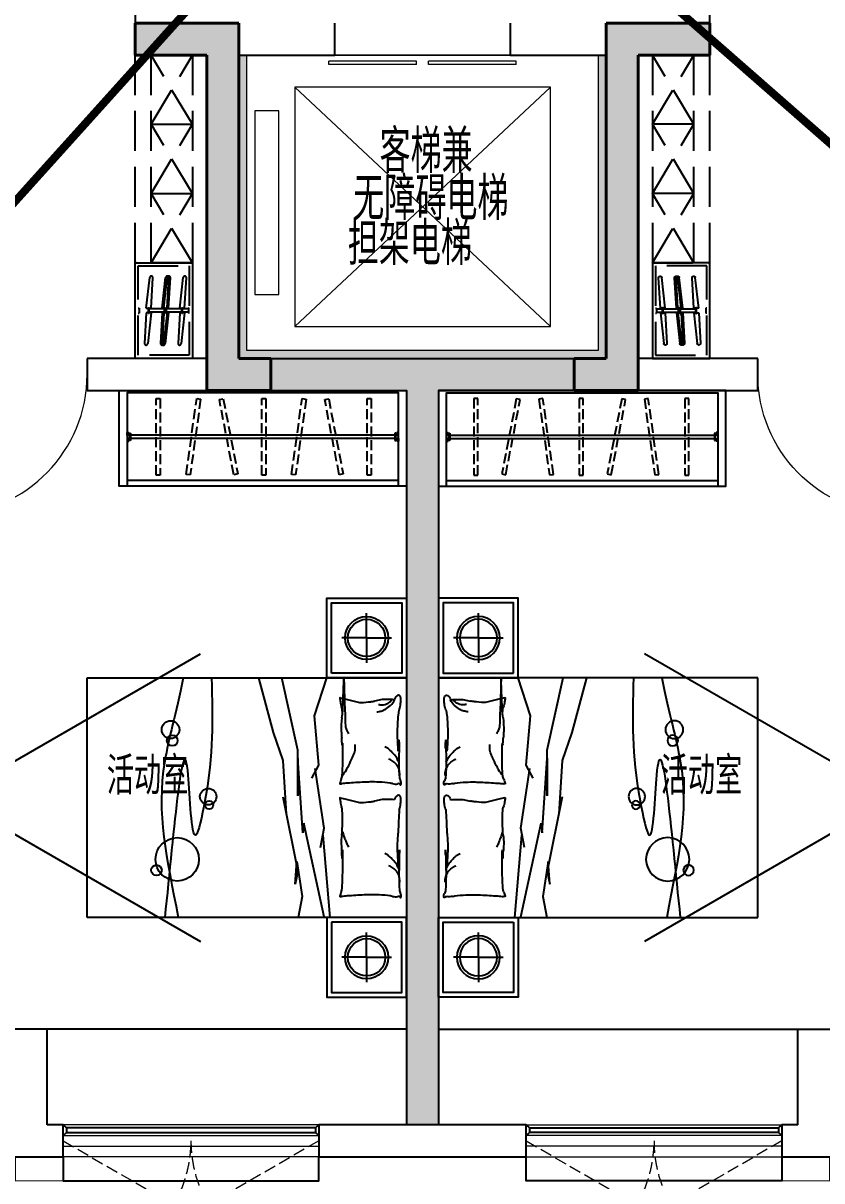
# Model space of a CAD drawing. Extents: x 3753737 to 4713801, y -857380 to 24339.
# Drawn here: x 4504248 to 4509250, y -768696 to -761446 of the extents above; entities that cross this region are included whole.
import ezdxf

# ---------------------------------------------------------------- set-up
doc = ezdxf.new("R2010")
doc.units = 0
doc.header["$LTSCALE"] = 1000
doc.header["$MEASUREMENT"] = 0
for name, pattern in [('3.5方案汇报，与郭总、侯月琴确定户型_t8$0$高层_t8$0$DASH', [0.35, 0.25, -0.1]), ('A户型$0$DASH', [0.35, 0.25, -0.1]), ('DASH', [0.35, 0.25, -0.1])]:
    doc.linetypes.add(name, pattern=pattern)
doc.layers.get('0').update_dxf_attribs({"linetype": 'CONTINUOUS'})
for name, color, linetype in [('!!电气', 1, 'CONTINUOUS'), ('3-栏杆1', 252, 'CONTINUOUS'), ('3.5方案汇报，与郭总、侯月琴确定户型_t8$0$2020.03.04 -1安徽标准化洋房户型(UA）_t8_t8$0$A-家具-FURN', 251, 'CONTINUOUS'), ('3.5方案汇报，与郭总、侯月琴确定户型_t8$0$2020.03.04 -1安徽标准化洋房户型(UA）_t8_t8$0$fur', 252, 'CONTINUOUS'), ('3.5方案汇报，与郭总、侯月琴确定户型_t8$0$2020.03.04 -1安徽标准化洋房户型(UA）_t8_t8$0$FURN', 252, 'CONTINUOUS'), ('3.5方案汇报，与郭总、侯月琴确定户型_t8$0$2020.03.04 -1安徽标准化洋房户型(UA）_t8_t8$0$看线', 154, 'CONTINUOUS'), ('3.5方案汇报，与郭总、侯月琴确定户型_t8$0$高层_t8$0$LS-家具-LB', 8, 'CONTINUOUS'), ('5fur', 175, 'CONTINUOUS'), ('LS-家具-LB', 8, 'CONTINUOUS'), ('WALL', 252, 'CONTINUOUS'), ('WIRE-综合布线', 5, 'DASH'), ('保温', 6, 'CONTINUOUS'), ('看线', 185, 'CONTINUOUS')]:
    doc.layers.add(name, color=color, linetype=linetype)
for name, color, linetype, lineweight in [('3.5方案汇报，与郭总、侯月琴确定户型_t8$0$STAIR', 2, 'CONTINUOUS', 18), ('COLUMN', 252, 'CONTINUOUS', 40), ('PUB_HATCH', 8, 'CONTINUOUS', 9), ('PUB_TEXT', 7, 'CONTINUOUS', 20), ('WINDOW', 146, 'CONTINUOUS', 20), ('填充', 251, 'CONTINUOUS', 5)]:
    doc.layers.add(name, color=color, linetype=linetype, lineweight=lineweight)
doc.styles.get("Standard").update_dxf_attribs({"font": 'gbenor.shx', "bigfont": 'gbcbig.shx'})

# ---------------------------------------------------------------- blocks, each defined once
blk = doc.blocks.new('GFDGFSDFGD')
at = {"layer": 'PUB_HATCH'}
for points in [[(456966.6, 370823.7), (456316.6, 370823.7), (456316.6, 370623.7), (456766.6, 370623.7), (456766.6, 368523.7), (457166.6, 368523.7), (457166.6, 368723.7), (456966.6, 368723.7)], [(459266.6, 370823.7), (459266.6, 368723.7), (459066.6, 368723.7), (459066.6, 368523.7), (459466.6, 368523.7), (459466.6, 370623.7), (459916.6, 370623.7), (459916.6, 370823.7)]]:
    blk.add_hatch(color=256, dxfattribs=at).paths.add_polyline_path(points)
at = {"layer": 'COLUMN', "color": 252}
for p, q in [((456966.6, 370823.7), (456316.6, 370823.7)), ((456316.6, 370823.7), (456316.6, 370623.7)), ((456966.6, 368723.7), (456966.6, 370823.7)), ((459266.6, 370823.7), (459266.6, 368723.7)), ((459916.6, 370823.7), (459266.6, 370823.7)), ((459916.6, 370623.7), (459916.6, 370823.7)), ((456316.6, 370623.7), (456766.6, 370623.7)), ((456766.6, 370623.7), (456766.6, 368523.7)), ((459466.6, 368523.7), (459466.6, 370623.7)), ((459466.6, 370623.7), (459916.6, 370623.7)), ((457166.6, 368723.7), (456966.6, 368723.7)), ((457166.6, 368523.7), (457166.6, 368723.7)), ((459266.6, 368723.7), (459066.6, 368723.7)), ((459066.6, 368723.7), (459066.6, 368523.7)), ((456766.6, 368523.7), (457166.6, 368523.7)), ((459066.6, 368523.7), (459466.6, 368523.7))]:
    blk.add_line(p, q, dxfattribs=at)
blk = doc.blocks.new('GDFGDGRD')
at = {"layer": '保温', "linetype": 'Continuous', "ltscale": 10}
h = blk.add_hatch(dxfattribs=at)
h.set_pattern_fill('HEX', color=251, scale=10, angle=90, style=0)
h.set_pattern_definition([(90, (-70765.891, -151624.736), (-16.49778, 1e-15), [9.525, -19.05]), (210, (-70765.891, -151624.736), (8.24889, -14.2874966), [9.525, -19.05]), (150, (-70765.891, -151615.211), (-8.24889, -14.2874966), [9.525, -19.05])])
h.paths.add_polyline_path([(434066.6, 368523.7), (434066.6, 368723.7), (432166.6, 368723.7), (432166.6, 368523.7)])
h = blk.add_hatch(dxfattribs=at)
h.set_pattern_fill('HEX', color=251, scale=10, angle=90, style=0)
h.set_pattern_definition([(90, (-70765.891, -152124.736), (-16.49778, 1e-15), [9.525, -19.05]), (210, (-70765.891, -152124.736), (8.24889, -14.2874966), [9.525, -19.05]), (150, (-70765.891, -152115.211), (-8.24889, -14.2874966), [9.525, -19.05])])
h.paths.add_polyline_path([(433016.7, 363923.7), (433216.7, 363923.7), (433216.7, 368523.7), (433016.7, 368523.7)])
at = {"layer": '保温', "color": 251, "linetype": 'ByBlock', "ltscale": 10}
blk.add_line((433016.6, 363923.7), (433216.6, 363923.7), dxfattribs=at)
blk = doc.blocks.new('ASDFSD')
at = {"layer": '3-栏杆1', "color": 5}
for p, q in [((681762.6, 334937.5), (681742.3, 334955.3)), ((681742.3, 334955.3), (681762.6, 334937.5)), ((683322.1, 334937.5), (683342.3, 334955.3)), ((683342.3, 334955.3), (683322.1, 334937.5)), ((681742.3, 334888.4), (681762.6, 334908.3)), ((683322.1, 334937.5), (681762.6, 334937.5)), ((681762.6, 334937.5), (681762.6, 334908.3)), ((681762.6, 334908.2), (683322.1, 334908.2)), ((683322.1, 334937.5), (683322.1, 334908.3)), ((683322.1, 334908.3), (683342.3, 334888.4)), ((683342.3, 334888.4), (683322.1, 334908.3))]:
    blk.add_line(p, q, dxfattribs=at)
blk = doc.blocks.new('FGDGDGRDGRRD')
at = {"color": 252}
for p, q in [((430034.8, 366458.3), (430034.8, 367058.3)), ((430034.8, 367058.3), (430394.6, 367058.3)), ((430034.8, 366458.3), (430034.8, 367058.3)), ((430034.8, 367058.3), (430394.6, 367058.3)), ((430394.6, 367058.3), (430394.6, 366458.3)), ((430394.6, 367058.3), (430394.6, 367058.3)), ((430394.6, 367058.3), (430394.6, 366458.3)), ((430394.6, 367058.3), (430394.6, 367058.3)), ((430394.6, 366458.3), (430034.8, 366458.3)), ((430394.6, 366458.3), (430034.8, 366458.3))]:
    blk.add_line(p, q, dxfattribs=at)
at = {"layer": '5fur', "color": 252, "linetype": 'A户型$0$DASH'}
for p, q in [((430034.8, 368358.3), (430394.6, 368358.3)), ((430034.8, 367058.3), (430034.8, 368358.3)), ((430034.8, 368358.3), (430394.6, 368358.3)), ((430034.8, 367058.3), (430034.8, 368358.3)), ((430134.8, 368358.3), (430394.6, 368358.3)), ((430134.8, 367058.3), (430134.8, 368358.3)), ((430134.8, 367925), (430394.6, 368358.3)), ((430394.6, 367925), (430134.8, 368358.3)), ((430134.8, 368358.3), (430394.6, 368358.3)), ((430134.8, 367058.3), (430134.8, 368358.3)), ((430134.8, 367925), (430394.6, 368358.3)), ((430394.6, 367925), (430134.8, 368358.3)), ((430394.6, 368358.3), (430394.6, 367058.3)), ((430394.6, 368358.3), (430394.6, 367058.3)), ((430394.6, 368358.3), (430394.6, 367058.3)), ((430394.6, 368358.3), (430394.6, 367058.3)), ((430134.8, 367925), (430394.6, 367925)), ((430394.6, 367491.7), (430134.8, 367925)), ((430134.8, 367491.7), (430394.6, 367925)), ((430134.8, 367925), (430394.6, 367925)), ((430394.6, 367491.7), (430134.8, 367925)), ((430134.8, 367491.7), (430394.6, 367925)), ((430134.8, 367491.7), (430394.6, 367491.7)), ((430134.8, 367058.3), (430394.6, 367491.7)), ((430394.6, 367058.3), (430134.8, 367491.7)), ((430134.8, 367491.7), (430394.6, 367491.7)), ((430134.8, 367058.3), (430394.6, 367491.7)), ((430394.6, 367058.3), (430134.8, 367491.7)), ((430394.6, 367058.3), (430034.8, 367058.3)), ((430394.6, 367058.3), (430034.8, 367058.3)), ((430034.8, 366458.3), (430034.8, 367058.3)), ((430034.8, 367058.3), (430394.6, 367058.3)), ((430034.8, 366458.3), (430034.8, 367058.3)), ((430034.8, 367058.3), (430394.6, 367058.3)), ((430054.8, 366478.3), (430054.8, 367038.3)), ((430054.8, 367038.3), (430374.6, 367038.3)), ((430054.8, 366478.3), (430054.8, 367038.3)), ((430054.8, 367038.3), (430374.6, 367038.3)), ((430394.6, 367058.3), (430134.8, 367058.3)), ((430394.6, 367058.3), (430134.8, 367058.3)), ((430374.6, 367038.3), (430374.6, 366478.3)), ((430374.6, 367038.3), (430374.6, 366478.3)), ((430394.6, 367058.3), (430394.6, 366458.3)), ((430394.6, 367058.3), (430394.6, 366458.3)), ((430105.1, 366772.6), (430126.4, 366965.3)), ((430105.1, 366772.6), (430126.4, 366965.3)), ((430135.1, 366772.6), (430146.4, 366963.8)), ((430135.1, 366772.6), (430146.4, 366963.8)), ((430205.1, 366772.6), (430226.4, 366965.3)), ((430205.1, 366772.6), (430226.4, 366965.3)), ((430214.9, 366772.6), (430236.2, 366965.3)), ((430214.9, 366772.6), (430236.2, 366965.3)), ((430235.1, 366772.6), (430246.4, 366963.8)), ((430235.1, 366772.6), (430246.4, 366963.8)), ((430244.9, 366772.6), (430256.2, 366963.8)), ((430244.9, 366772.6), (430256.2, 366963.8)), ((430314.9, 366772.6), (430336.2, 366965.3)), ((430314.9, 366772.6), (430336.2, 366965.3)), ((430344.9, 366772.6), (430356.2, 366963.8)), ((430344.9, 366772.6), (430356.2, 366963.8)), ((430054.8, 366773.6), (430059.8, 366773.6)), ((430054.8, 366773.6), (430059.8, 366773.6)), ((430054.8, 366743.1), (430059.8, 366743.1)), ((430054.8, 366743.1), (430059.8, 366743.1)), ((430059.8, 366773.6), (430059.8, 366743.1)), ((430059.8, 366773.6), (430059.8, 366743.1)), ((430369.6, 366768.6), (430059.8, 366768.6)), ((430369.6, 366768.6), (430059.8, 366768.6)), ((430369.6, 366748.1), (430059.8, 366748.1)), ((430369.6, 366748.1), (430059.8, 366748.1)), ((430105.1, 366744), (430093.9, 366552.9)), ((430105.1, 366744), (430093.9, 366552.9)), ((430105.1, 366772.6), (430118.1, 366772.6)), ((430105.1, 366772.6), (430118.1, 366772.6)), ((430118.1, 366744), (430105.1, 366744)), ((430118.1, 366744), (430105.1, 366744)), ((430135.1, 366744), (430113.8, 366551.4)), ((430135.1, 366744), (430113.9, 366551.4)), ((430118.1, 366775.6), (430122.1, 366775.6)), ((430118.1, 366741), (430118.1, 366775.6)), ((430118.1, 366775.6), (430122.1, 366775.6)), ((430118.1, 366741), (430118.1, 366775.6)), ((430122.1, 366741), (430118.1, 366741)), ((430122.1, 366741), (430118.1, 366741)), ((430122.1, 366741), (430122.1, 366775.6)), ((430122.1, 366741), (430122.1, 366775.6)), ((430122.1, 366772.6), (430135.1, 366772.6)), ((430122.1, 366772.6), (430135.1, 366772.6)), ((430135.1, 366744), (430122.1, 366744)), ((430135.1, 366744), (430122.1, 366744)), ((430205.1, 366744), (430193.9, 366552.9)), ((430205.1, 366744), (430193.9, 366552.9)), ((430214.9, 366744), (430203.7, 366552.9)), ((430214.9, 366744), (430203.7, 366552.9)), ((430205.1, 366772.6), (430218.1, 366772.6)), ((430205.1, 366772.6), (430218.1, 366772.6)), ((430218.1, 366744), (430205.1, 366744)), ((430218.1, 366744), (430205.1, 366744)), ((430235.1, 366744), (430213.8, 366551.4)), ((430235.1, 366744), (430213.9, 366551.4)), ((430214.9, 366772.6), (430227.9, 366772.6)), ((430214.9, 366772.6), (430227.9, 366772.6)), ((430227.9, 366744), (430214.9, 366744)), ((430227.9, 366744), (430214.9, 366744)), ((430218.1, 366775.6), (430222.1, 366775.6)), ((430218.1, 366741), (430218.1, 366775.6)), ((430218.1, 366775.6), (430222.1, 366775.6)), ((430218.1, 366741), (430218.1, 366775.6)), ((430222.1, 366741), (430218.1, 366741)), ((430222.1, 366741), (430218.1, 366741)), ((430222.1, 366741), (430222.1, 366775.6)), ((430222.1, 366741), (430222.1, 366775.6)), ((430222.1, 366772.6), (430235.1, 366772.6)), ((430222.1, 366772.6), (430235.1, 366772.6)), ((430235.1, 366744), (430222.1, 366744)), ((430235.1, 366744), (430222.1, 366744)), ((430244.9, 366744), (430223.6, 366551.4)), ((430244.9, 366744), (430223.7, 366551.4)), ((430227.9, 366775.6), (430231.9, 366775.6)), ((430227.9, 366741), (430227.9, 366775.6)), ((430227.9, 366775.6), (430231.9, 366775.6)), ((430227.9, 366741), (430227.9, 366775.6)), ((430231.9, 366741), (430227.9, 366741)), ((430231.9, 366741), (430227.9, 366741)), ((430231.9, 366741), (430231.9, 366775.6)), ((430231.9, 366741), (430231.9, 366775.6)), ((430231.9, 366772.6), (430244.9, 366772.6)), ((430231.9, 366772.6), (430244.9, 366772.6)), ((430244.9, 366744), (430231.9, 366744)), ((430244.9, 366744), (430231.9, 366744)), ((430314.9, 366744), (430303.7, 366552.9)), ((430314.9, 366744), (430303.7, 366552.9)), ((430314.9, 366772.6), (430327.9, 366772.6)), ((430314.9, 366772.6), (430327.9, 366772.6)), ((430327.9, 366744), (430314.9, 366744)), ((430327.9, 366744), (430314.9, 366744)), ((430344.9, 366744), (430323.6, 366551.4)), ((430344.9, 366744), (430323.7, 366551.4)), ((430327.9, 366775.6), (430331.9, 366775.6)), ((430327.9, 366741), (430327.9, 366775.6)), ((430327.9, 366775.6), (430331.9, 366775.6)), ((430327.9, 366741), (430327.9, 366775.6)), ((430331.9, 366741), (430327.9, 366741)), ((430331.9, 366741), (430327.9, 366741)), ((430331.9, 366741), (430331.9, 366775.6)), ((430331.9, 366741), (430331.9, 366775.6)), ((430331.9, 366772.6), (430344.9, 366772.6)), ((430331.9, 366772.6), (430344.9, 366772.6)), ((430344.9, 366744), (430331.9, 366744)), ((430344.9, 366744), (430331.9, 366744)), ((430374.6, 366773.6), (430369.6, 366773.6)), ((430374.6, 366773.6), (430369.6, 366773.6)), ((430369.6, 366773.6), (430369.6, 366743.1)), ((430369.6, 366773.6), (430369.6, 366743.1)), ((430374.6, 366743.1), (430369.6, 366743.1)), ((430374.6, 366743.1), (430369.6, 366743.1)), ((430394.6, 366458.3), (430034.8, 366458.3)), ((430394.6, 366458.3), (430034.8, 366458.3)), ((430374.6, 366478.3), (430054.8, 366478.3)), ((430374.6, 366478.3), (430054.8, 366478.3))]:
    blk.add_line(p, q, dxfattribs=at)
for centre, start, end in [((430136.4, 366964.3), 356.96059, 174.28941), ((430136.4, 366964.3), 356.96059, 174.28941), ((430236.4, 366964.3), 356.96059, 174.28941), ((430236.4, 366964.3), 356.96059, 174.28941), ((430246.2, 366964.3), 356.96059, 174.28941), ((430246.2, 366964.3), 356.96059, 174.28941), ((430346.2, 366964.3), 356.96059, 174.28941), ((430346.2, 366964.3), 356.96059, 174.28941), ((430103.9, 366552.3), 176.96059, 354.28941), ((430103.9, 366552.3), 176.96059, 354.28941), ((430203.9, 366552.3), 176.96059, 354.28941), ((430203.9, 366552.3), 176.96059, 354.28941), ((430213.7, 366552.3), 176.96059, 354.28941), ((430213.7, 366552.3), 176.96059, 354.28941), ((430313.7, 366552.3), 176.96059, 354.28941), ((430313.7, 366552.3), 176.96059, 354.28941)]:
    blk.add_arc(centre, 10, start, end, dxfattribs=at)
blk = doc.blocks.new('3.5方案汇报，与郭总、侯月琴确定户型_t8$0$2020.03.04 -1安徽标准化洋房户型(UA）_t8_t8$0$A-F-Bed1500-4')
at = {"color": 252}
for p, q in [((-750, 0), (750, 0)), ((-750, -2000), (-750, 0)), ((750, 0), (750, -2000)), ((-617.8, -386.2), (-597.1, -303.6)), ((8.5, -386.2), (29.2, -303.6)), ((-625.3, -416.2), (-617.8, -386.2)), ((1, -416.2), (8.5, -386.2)), ((-511.9, -577.2), (-750, -498.5)), ((750, -478.8), (236.2, -522.2)), ((-203.9, -549.7), (-511.9, -577.2)), ((-121.4, -593.7), (-203.9, -549.7)), ((192.2, -516.7), (-181.9, -571.7)), ((746.3, -516.7), (159.2, -643.1)), ((313.2, -538.7), (192.2, -516.7)), ((219.7, -648.6), (-247.9, -681.6)), ((159.2, -643.1), (219.7, -648.6)), ((-297.4, -681.6), (-750, -781.9)), ((-11.3, -681.6), (-297.4, -681.6)), ((-247.9, -681.6), (-11.3, -681.6)), ((-5.8, -775.1), (461.8, -681.6)), ((399.8, -687.1), (619.8, -654.1)), ((542.8, -698.1), (399.8, -687.1)), ((461.8, -681.6), (542.8, -698.1)), ((619.8, -654.1), (750, -678.8)), ((-407.4, -835.5), (-231.4, -775.1)), ((-231.4, -775.1), (103.3, -753.3)), ((-750, -926.6), (-407.4, -835.5)), ((750, -2000), (-750, -2000))]:
    blk.add_line(p, q, dxfattribs=at)
for points in [[(-221.2, -48.4, 0.027842), (-245, -59.1, 0.048685), (-257.6, -67.1, 0.023666), (-285.5, -91.5, 0.031223), (-304.5, -112.2, 0.046801), (-309.6, -119.9, 0.023191), (-317.6, -136.6)], [(-139.2, -42.8, 0.088153), (-173.8, -46.3, 0.088153), (-205, -61.5, 0.077547), (-226.6, -83.1, 0.077547), (-240.7, -110.3)], [(-135.5, -403.1, 0.016108), (-174.4, -376.8, 0.024599), (-201.2, -361.8, 0.009477), (-250.3, -338.5, 0.015937), (-280.1, -326.1, 0.072521), (-296.4, -322.5, 0.033339), (-332.7, -322.4)], [(-521.7, -401.5, 0.009729), (-744.4, -392.5, 0.002723), (-441.6, -382.4, 0.007971), (-419.8, -373.4, 0.007971), (-398.4, -363.6)], [(213.5, -401.5, 0.009729), (240.8, -392.5, 0.009729), (267.7, -382.4, 0.007971), (289.4, -373.4, 0.007971), (310.9, -363.6)]]:
    blk.add_lwpolyline(points, format="xyb", dxfattribs=at)
for centre, radius in [((-6.3, -1241.9), 51.6), ((46.1, -1236.6), 26.2), ((386.6, -1435.5), 135.8), ((-425.4, -1477.4), 55.7), ((-357.3, -1467), 33.5), ((454.7, -1566.4), 33.1)]:
    blk.add_circle(centre, radius, dxfattribs=at)
for centre, radius, start, end in [((-628.3, -50), 13.1, 101.27238, 206.58052), ((-609.5, -40.6), 34.2, 206.58052, 265.59979), ((-613.2, -125.8), 90.4, 90, 101.27238), ((-613.2, -196.5), 161.1, 81.56281, 90), ((-634.3, -338.6), 304.8, 74.25602, 81.56281), ((-485.9, 187.9), 242.2, 254.25602, 262.45315), ((-402.1, 1074.8), 1132.9, 264.1433, 270.00126), ((-402.1, 990.8), 1049, 270, 276.0867), ((-335.3, -196.9), 152.4, 92.53859, 100.18988), ((-468.1, -1934), 1890.1, 84.61873, 86.78996), ((-329.2, -334), 289.7, 85.19815, 92.53859), ((-231.9, 824.8), 873.2, 265.19815, 269.42426), ((-225.6, 1445.8), 1494.3, 269.42426, 271.90789), ((-203.2, 772.7), 820.8, 271.90789, 275.25919), ((-132.9, 9.1), 53.9, 275.25919, 300.65125), ((-90.7, -62.2), 28.9, 85.69746, 120.65125), ((-90.4, -58.4), 25.1, 68.2117, 85.69746), ((-72.2, -48.6), 15.6, 158.0096, 201.42098), ((-328.3, -36.1), 246, 347.89054, 351.86652), ((-82.7, -44.4), 4.28, 78.10694, 158.0096), ((-117.3, -66.3), 32.8, 351.86652, 21.42098), ((-81.3, -37.9), 2.32, 258.10694, 19.56397), ((-82.4, -38.3), 3.42, 19.56397, 68.2117), ((-2.1, -50), 13.1, 101.27238, 206.58052), ((16.8, -40.6), 34.2, 206.58052, 265.59979), ((13, -125.8), 90.4, 90, 101.27238), ((13, -196.5), 161.1, 81.56281, 90), ((-8, -338.6), 304.8, 74.25602, 81.56281), ((347.8, 4073.2), 4127.5, 266.20601, 268.19145), ((307.2, 624.5), 682.7, 262.45315, 270), ((307.2, 990.8), 1049, 270, 276.0867), ((338.9, -334), 289.7, 85.19815, 92.53859), ((498.7, 6156.8), 6203.8, 268.40567, 269.60458), ((436.3, 824.8), 873.2, 265.19815, 269.42426), ((653.8, -374.1), 391.6, 128.38857, 133.81151), ((458.3, -127.3), 76.8, 117.23959, 128.38857), ((362.3, 474.1), 529.3, 276.0867, 280.18988), ((530.3, -267.1), 234, 110.86028, 117.23959), ((442.5, 1445.8), 1494.3, 269.42426, 271.90789), ((521.6, -141.7), 99.2, 126.08636, 143.82335), ((521.6, -141.7), 99.2, 105.93524, 126.08636), ((443.4, 2582.7), 2630.7, 271.06466, 272.93655), ((521.6, -141.7), 99.2, 85.78412, 105.93524), ((573.2, 9.1), 53.9, 275.25919, 300.65125), ((615.4, -62.2), 28.9, 85.69746, 120.65125), ((615.7, -58.4), 25.1, 68.2117, 85.69746), ((633.9, -48.6), 15.6, 158.0096, 201.42098), ((377.8, -36.1), 246, 347.89054, 351.86652), ((588.9, -66.3), 32.8, 351.86652, 21.42098), ((623.5, -44.4), 4.28, 78.10694, 158.0096), ((624.8, -37.9), 2.32, 258.10694, 19.56397), ((623.8, -38.3), 3.42, 19.56397, 68.2117), ((-123.4, -127.8), 491.8, 173.76764, 180), ((-411.2, -127.8), 204, 180, 189.68437), ((-666.9, -163.1), 89.9, 41.44291, 53.73593), ((-676.3, -199.1), 139.9, 45.09762, 62.79641), ((-639, -138.5), 52.6, 25.35512, 41.44291), ((-728, -180.6), 151.1, 21.81492, 25.35512), ((-778.6, -200.9), 205.6, 18.7799, 21.81492), ((-637.1, -152.8), 56.2, 0, 18.7799), ((-676.3, -199.1), 139.9, 27.39883, 45.09762), ((-676.3, -199.1), 139.9, 16.51498, 27.39883), ((814.4, -224.8), 913.1, 172.3191, 176.63125), ((106.1, -129.3), 198.3, 167.89054, 172.3191), ((502.9, -127.8), 491.8, 173.76764, 180), ((215.1, -127.8), 204, 180, 189.68437), ((534.8, -214.8), 200.2, 151.68324, 156.99723), ((402, -143.2), 49.3, 140.96506, 151.68324), ((538.6, -254), 225.2, 133.81151, 140.96506), ((521.6, -141.7), 99.2, 143.82335, 161.56035), ((1520.6, -224.8), 913.1, 172.3191, 176.63125), ((812.3, -129.3), 198.3, 167.89054, 172.3191), ((257.2, -13.7), 882, 189.68437, 192.19838), ((-914.9, -267.1), 317.1, 8.00505, 12.19838), ((-672.5, -152.8), 91.5, 345.31489, 0), ((-676.3, -199.1), 139.9, 5.63113, 16.51498), ((580.5, -211.1), 678.7, 176.63125, 181.63309), ((883.5, -13.7), 882, 189.68437, 192.19838), ((-288.6, -267.1), 317.1, 8.00505, 12.19838), ((1286.7, -211.1), 678.7, 176.63125, 181.63309), ((-1253.2, -314.6), 658.8, 2.66488, 8.00505), ((-662.8, -287.2), 67.7, 345.95481, 2.66488), ((1266.7, -191.5), 1365.2, 181.63309, 183.05496), ((13519.6, 462.4), 13635.6, 183.05496, 183.50486), ((-627, -314.6), 658.8, 2.66488, 8.00505), ((-36.5, -287.2), 67.7, 345.95481, 2.66488), ((1972.9, -191.5), 1365.2, 181.63309, 183.05496), ((14225.8, 462.4), 13635.6, 183.05496, 183.50486), ((-624.4, -416.4), 0.917, 165.95506, 274.08294), ((-643.6, -147.3), 270.8, 274.08294, 279.4841), ((-636.8, -187.8), 229.7, 279.4841, 287.38641), ((-532.4, -521.2), 119.7, 96.43405, 107.38641), ((-529.5, -547.2), 145.9, 78.44144, 96.43405), ((-433.2, 75.2), 484.2, 262.03917, 271.8979), ((-484.5, 994.5), 1404.8, 272.74906, 274.61758), ((-273.5, -1618.3), 1216.5, 92.60963, 94.61758), ((-244.8, -6117.7), 5718.5, 89.71346, 90.97038), ((-321, -340.7), 62.9, 250.78629, 262.77597), ((-222.1, -1563.3), 1164, 86.42603, 89.71346), ((-158.6, -547.2), 145.9, 77.13096, 86.42603), ((-136.2, -449.1), 45.3, 62.71588, 77.13096), ((-80.3, -340.6), 76.7, 242.71588, 253.77885), ((-77.3, -330.3), 87.5, 253.77885, 262.87961), ((230.2, -351.5), 321.2, 183.50486, 189.99836), ((-87.9, -415.8), 1.32, 262.87961, 343.30223), ((-105.2, -410.6), 19.3, 343.30223, 9.99836), ((1.9, -416.4), 0.917, 165.95506, 274.08294), ((-17.3, -147.3), 270.8, 274.08294, 279.4841), ((-10.6, -187.8), 229.7, 279.4841, 287.38641), ((93.9, -521.2), 119.7, 96.43405, 107.38641), ((135.8, -2065.3), 1664, 86.58211, 91.90513), ((281, -178.9), 230.1, 258.44144, 272.74906), ((224.7, 994.5), 1404.8, 272.74906, 274.61758), ((423.3, -6117.7), 5718.5, 89.71346, 90.97038), ((412.3, 653.9), 1057.4, 265.3453, 268.26839), ((435.7, -1618.3), 1216.5, 92.60963, 94.61758), ((446.1, -1563.3), 1164, 86.42603, 89.71346), ((495.2, -1386.3), 985.1, 85.05951, 88.63568), ((570, -449.1), 45.3, 62.71588, 77.13096), ((625.9, -340.6), 76.7, 242.71588, 253.77885), ((628.9, -330.3), 87.5, 253.77885, 262.87961), ((936.3, -351.5), 321.2, 183.50486, 189.99836), ((618.2, -415.8), 1.32, 262.87961, 343.30223), ((601, -410.6), 19.3, 343.30223, 9.99836)]:
    blk.add_arc(centre, radius, start, end, dxfattribs=at)
for points, knots in [([(-750, -1220.9), (-476.8, -1214.8), (-219.5, -1206.6), (406.7, -1343.6), (-750, -1378.3), (203.9, -1456.5), (750, -1514.1)], [0, 0, 0, 0, 692.785923, 915.160849, 1290.08623, 2337.669759, 2337.669759, 2337.669759, 2337.669759]), ([(-750, -1398.9), (-520.4, -1444.7), (-9, -1599.5), (374.4, -1500.2), (750, -1430.3)], [0, 0, 0, 0, 470.099243, 1589.098475, 1589.098475, 1589.098475, 1589.098475])]:
    blk.add_open_spline(points, degree=3, knots=knots, dxfattribs=at)
blk = doc.blocks.new('3.5方案汇报，与郭总、侯月琴确定户型_t8$0$2020.03.04 -1安徽标准化洋房户型(UA）_t8_t8$0$VCBCXVBCXVBV')
at = {"color": 252}
for p, q in [((212022, 120965.5), (212022, 121120.5)), ((212022, 120965.5), (211867, 120965.5)), ((212022, 120965.5), (212022, 120810.5)), ((212022, 120965.5), (212177, 120965.5)), ((212022, 118965.5), (212022, 119120.5)), ((212022, 118965.5), (211867, 118965.5)), ((212022, 118965.5), (212022, 118810.5)), ((212022, 118965.5), (212177, 118965.5))]:
    blk.add_line(p, q, dxfattribs=at)
for points in [[(211772, 120715.5), (211772, 121215.5), (212272, 121215.5), (212272, 120715.5)], [(211802, 120745.5), (211802, 121185.5), (212242, 121185.5), (212242, 120745.5)], [(211772, 119215.5), (211772, 118715.5), (212272, 118715.5), (212272, 119215.5)], [(211802, 119185.5), (211802, 118745.5), (212242, 118745.5), (212242, 119185.5)]]:
    blk.add_lwpolyline(points, close=True, dxfattribs=at)
for centre, radius in [((212022, 120965.5), 135), ((212022, 120965.5), 117), ((212022, 118965.5), 135), ((212022, 118965.5), 117)]:
    blk.add_circle(centre, radius, dxfattribs=at)
at = {"layer": '3.5方案汇报，与郭总、侯月琴确定户型_t8$0$2020.03.04 -1安徽标准化洋房户型(UA）_t8_t8$0$A-家具-FURN', "color": 252, "rotation": 270}
blk.add_blockref('3.5方案汇报，与郭总、侯月琴确定户型_t8$0$2020.03.04 -1安徽标准化洋房户型(UA）_t8_t8$0$A-F-Bed1500-4', (212272, 119965.5), dxfattribs=at)
blk = doc.blocks.new('3.5方案汇报，与郭总、侯月琴确定户型_t8$0$2020.03.04 -1安徽标准化洋房户型(UA）_t8_t8$0$sdfgsdfgsdfg')
at = {"layer": '3.5方案汇报，与郭总、侯月琴确定户型_t8$0$2020.03.04 -1安徽标准化洋房户型(UA）_t8_t8$0$FURN'}
h = blk.add_hatch(dxfattribs=at)
h.set_pattern_fill('ANSI31', color=256, scale=100, angle=225, style=0)
h.set_pattern_definition([(360, (-130272.125, -44238.089), (4e-15, 9.152), [])])
h.paths.add_polyline_path([(-68957.8, -54984.3), (-68957.8, -54178.9), (-68972, -54178.9), (-68972, -54984.3)])
for p, q in [((-68997.5, -54581.6), (-70393.9, -53775.4)), ((-68957.8, -54178.9), (-68997.5, -54178.9)), ((-68997.5, -54178.9), (-68997.5, -54984.3)), ((-68972, -54178.9), (-68972, -54984.3)), ((-68957.8, -54178.9), (-68957.8, -54984.3)), ((-68957.8, -54230.8), (-68920, -54290.5)), ((-68920, -54872.7), (-68920, -54290.5)), ((-68957.8, -54306.5), (-68920, -54306.5)), ((-68937.6, -54343.1), (-68937.6, -54352.6)), ((-68920, -54343.1), (-68937.6, -54343.1)), ((-68937.6, -54352.6), (-68920, -54352.6)), ((-68920, -54352.6), (-68920, -54343.1)), ((-68937.6, -54444.2), (-68937.6, -54453.8)), ((-68920, -54444.2), (-68937.6, -54444.2)), ((-68937.6, -54453.8), (-68920, -54453.8)), ((-68920, -54453.8), (-68920, -54444.2)), ((-68937.6, -54536.4), (-68937.6, -54546)), ((-68920, -54536.4), (-68937.6, -54536.4)), ((-68937.6, -54546), (-68920, -54546)), ((-68920, -54546), (-68920, -54536.4)), ((-68997.5, -54581.6), (-70393.9, -55387.8)), ((-68937.6, -54626.8), (-68937.6, -54617.2)), ((-68937.6, -54617.2), (-68920, -54617.2)), ((-68920, -54617.2), (-68920, -54626.8)), ((-68920, -54626.8), (-68937.6, -54626.8)), ((-68937.6, -54719), (-68937.6, -54709.4)), ((-68937.6, -54709.4), (-68920, -54709.4)), ((-68920, -54719), (-68937.6, -54719)), ((-68920, -54709.4), (-68920, -54719)), ((-68937.6, -54820.1), (-68937.6, -54810.6)), ((-68937.6, -54810.6), (-68920, -54810.6)), ((-68920, -54820.1), (-68937.6, -54820.1)), ((-68920, -54810.6), (-68920, -54820.1)), ((-68957.8, -54856.7), (-68920, -54856.7)), ((-68957.8, -54932.4), (-68920, -54872.7)), ((-68997.5, -54984.3), (-68957.8, -54984.3))]:
    blk.add_line(p, q, dxfattribs=at)
blk = doc.blocks.new('*U272')
at = {"layer": '3.5方案汇报，与郭总、侯月琴确定户型_t8$0$高层_t8$0$LS-家具-LB'}
for p, q in [((50, -280), (50, -263.4)), ((50, -263.4), (60.2, -263.4)), ((67.8, -280), (50, -280)), ((50, -280), (67.8, -280)), ((60.2, -280), (50, -280)), ((60.2, -263.4), (60.2, -280)), ((67.8, -313.4), (67.8, -267.1)), ((67.8, -267.1), (72.2, -267.1)), ((72.1, -280), (1727.8, -280)), ((72.2, -267.1), (72.2, -313.4)), ((1727.8, -267.1), (1727.8, -313.4)), ((1732.2, -267.1), (1727.8, -267.1)), ((1732.2, -313.4), (1732.2, -267.1)), ((1732.2, -280), (1750, -280)), ((1739.8, -263.4), (1739.8, -280)), ((1750, -263.4), (1739.8, -263.4)), ((1739.8, -280), (1750, -280)), ((1750, -280), (1750, -263.4)), ((67.8, -300.5), (50, -300.5)), ((50, -300.5), (67.8, -300.5)), ((50, -300.5), (50, -317.1)), ((60.2, -300.5), (50, -300.5)), ((50, -317.1), (60.2, -317.1)), ((60.2, -317.1), (60.2, -300.5)), ((72.2, -313.4), (67.8, -313.4)), ((72.1, -300.5), (1727.8, -300.5)), ((1727.8, -313.4), (1732.2, -313.4)), ((1732.2, -300.5), (1750, -300.5)), ((1739.8, -300.5), (1750, -300.5)), ((1739.8, -317.1), (1739.8, -300.5)), ((1750, -317.1), (1739.8, -317.1)), ((1750, -300.5), (1750, -317.1)), ((50, -565), (1750, -565)), ((50, -600), (1750, -600))]:
    blk.add_line(p, q, dxfattribs=at)
blk.add_lwpolyline([(50, -600), (50, -15), (1750, -15), (1750, -600), (1800, -600), (1800, 0), (0, 0), (0, -600), (50, -600)], dxfattribs=at)
at = {"layer": '3.5方案汇报，与郭总、侯月琴确定户型_t8$0$高层_t8$0$LS-家具-LB', "color": 251, "linetype": '3.5方案汇报，与郭总、侯月琴确定户型_t8$0$高层_t8$0$DASH', "ltscale": 0.25}
for points in [[(222.1, -50), (222.1, -530), (247.1, -530), (247.1, -50)], [(487.6, -52), (397, -523.3), (421.5, -528), (512.2, -56.7)], [(629.3, -54), (695, -529.5), (719.7, -526), (654.1, -50.5)], [(882.1, -50), (882.1, -530), (907.1, -530), (907.1, -50)], [(1147.6, -52), (1057, -523.3), (1081.5, -528), (1172.2, -56.7)], [(1289.3, -54), (1355, -529.5), (1379.7, -526), (1314.1, -50.5)], [(1542.1, -50), (1542.1, -530), (1567.1, -530), (1567.1, -50)]]:
    blk.add_lwpolyline(points, close=True, dxfattribs=at)
blk = doc.blocks.new('$WINLIB2D$00000001')
at = {"color": 0}
for points in [[(-0.5, 0.5), (-0.5, -0.5)], [(-0.5, 0.5), (0.5, 0.5)], [(0.5, -0.5), (0.5, 0.5)], [(0.5, 0.1667), (-0.5, 0.1667)], [(0.5, -0.1667), (-0.5, -0.1667)], [(-0.5, -0.5), (0.5, -0.5)]]:
    blk.add_lwpolyline(points, dxfattribs=at)
blk = doc.blocks.new('$DorLib2D$00000001')
for p, q in [((0.45, 0.975), (0.5, 0.975)), ((0.45, 0), (0.45, 0.975)), ((0.5, 0), (0.5, 0.975)), ((0.5, 0), (0.45, 0))]:
    blk.add_line(p, q)
at = {"lineweight": 13}
blk.add_arc((0.475, 0), 0.975, 91.46928, 180, dxfattribs=at)
blk = doc.blocks.new('$DORLIB2D$00000127')
at = {"color": 0}
for points in [[(-0.5333, 0.7949), (-0.5333, 0.6904)], [(-0.0333, 0.7949), (-0.5333, 0.7949)], [(-0.0333, 0.7949), (-0.0333, 0.6904)], [(0.5333, 0.7949), (0.0333, 0.7949)], [(0.0333, 0.7949), (0.0333, 0.6904)], [(0.5333, 0.7949), (0.5333, 0.6904)], [(-0.0333, 0.6904), (-0.5333, 0.6904)], [(0.5333, 0.6904), (0.0333, 0.6904)], [(0.5, 0.5), (-0.5, 0.5)]]:
    blk.add_lwpolyline(points, dxfattribs=at)
blk = doc.blocks.new('A$C1C403CBE')
at = {"layer": '填充'}
h = blk.add_hatch(dxfattribs=at)
h.set_pattern_fill('隔热材料02', color=252, scale=100, style=0)
h.set_pattern_definition([(0, (-1161708.397, -603838.627), (0, 50), []), (0, (-1161708.397, -603821.96), (0, 50), []), (270, (-1161664.656, -603813.33), (50, -9e-15), [5.01775, -44.98225]), (270, (-1161702.115, -603813.33), (50, -9e-15), [5.01775, -44.98225]), (90, (-1161676.603, -603847.26), (-50, 3e-15), [5.01775, -44.98225]), (90, (-1161690.17, -603847.26), (-50, 3e-15), [5.01775, -44.98225]), (180, (-1161658.373, -603855.294), (-6e-15, -50), [50.02425, 0.02425]), (135, (-1161672.33, -603852.785), (3e-15, 49.99987405), [4.268, -66.44275]), (116.56505, (-1161625.348, -603849.767), (0.00011283, 49.99993342), [2.805, -108.9985]), (116.56505, (-1161675.348, -603849.767), (0.00011283, 49.99993342), [2.805, -108.9985]), (153.43495, (-1161617.313, -603855.294), (-0.0001128, 49.9999334), [5.61, -106.1935]), (153.43495, (-1161667.313, -603855.294), (-0.0001128, 49.9999334), [5.61, -106.1935]), (63.43495, (-1161626.603, -603842.24), (-0.00011283, 49.99993342), [26.714, -85.0895]), (63.43495, (-1161676.603, -603842.24), (-0.00011283, 49.99993342), [26.714, -85.0895]), (116.56505, (-1161614.656, -603813.33), (0.00011283, 49.99993342), [2.805, -108.9985]), (116.56505, (-1161664.656, -603813.33), (0.00011283, 49.99993342), [2.805, -108.9985]), (135, (-1161665.91, -603810.82), (3e-15, 49.99987405), [4.268, -66.44275]), (153.43495, (-1161618.93, -603807.803), (-0.0001128, 49.9999334), [5.61, -106.1935]), (153.43495, (-1161668.93, -603807.803), (-0.0001128, 49.9999334), [5.61, -106.1935]), (45, (-1161700.86, -603810.82), (0, 49.99987405), [4.268, -66.44275]), (63.43495, (-1161652.115, -603813.33), (-0.00011283, 49.99993342), [2.805, -108.9985]), (63.43495, (-1161702.115, -603813.33), (-0.00011283, 49.99993342), [2.805, -108.9985]), (26.56505, (-1161647.842, -603807.803), (0.0001128, 49.9999334), [5.61, -106.1935]), (26.56505, (-1161697.842, -603807.803), (0.0001128, 49.9999334), [5.61, -106.1935]), (116.56505, (-1161640.168, -603842.24), (0.00011283, 49.99993342), [26.714, -85.0895]), (116.56505, (-1161690.168, -603842.24), (0.00011283, 49.99993342), [26.714, -85.0895]), (45, (-1161694.44, -603852.785), (0, 49.99987405), [4.268, -66.44275]), (63.43495, (-1161641.422, -603849.767), (-0.00011283, 49.99993342), [2.805, -108.9985]), (63.43495, (-1161691.422, -603849.767), (-0.00011283, 49.99993342), [2.805, -108.9985]), (26.56505, (-1161649.46, -603855.294), (0.0001128, 49.9999334), [5.61, -106.1935]), (26.56505, (-1161699.46, -603855.294), (0.0001128, 49.9999334), [5.61, -106.1935])])
h.paths.add_polyline_path([(36400, 6800), (36350, 6800), (36350, 4900), (38650, 4900), (38650, 6800), (38600, 6800), (38600, 4950), (36400, 4950)])
at = {"color": 252, "const_width": 8}
for points in [[(34950, -100), (34950, -250), (35250, -250), (35250, -100)], [(40050, -100), (40050, -250), (39750, -250), (39750, -100)]]:
    blk.add_lwpolyline(points, dxfattribs=at)
at = {"layer": '3.5方案汇报，与郭总、侯月琴确定户型_t8$0$2020.03.04 -1安徽标准化洋房户型(UA）_t8_t8$0$看线', "color": 252, "ltscale": 10}
for p, q in [((37400, 700), (35150, 700)), ((37600, 700), (39850, 700))]:
    blk.add_line(p, q, dxfattribs=at)
at = {"layer": '3.5方案汇报，与郭总、侯月琴确定户型_t8$0$STAIR', "color": 252}
for p, q in [((36700.8, 6600), (38300.8, 5100)), ((38300.8, 6600), (36700.8, 5100))]:
    blk.add_line(p, q, dxfattribs=at)
for points in [[(38300.8, 5100), (38300.8, 6600), (36700.8, 6600), (36700.8, 5100)], [(36600.8, 5300), (36600.8, 6450), (36450.8, 6450), (36450.8, 5300)]]:
    blk.add_lwpolyline(points, close=True, dxfattribs=at)
at = {"layer": 'WALL', "color": 252}
for p, q in [((35700, 7150), (35700, 6800)), ((39300, 6800), (39300, 7150)), ((36950, 6800), (36950, 7000)), ((38050, 7000), (38050, 6800)), ((35700, 6800), (36150, 6800)), ((36150, 4900), (36150, 6800)), ((36350, 4900), (36350, 6800)), ((36350, 6800), (36950, 6800)), ((38050, 6800), (38650, 6800)), ((38650, 6800), (38650, 4900)), ((38850, 6800), (38850, 4900)), ((38850, 6800), (39300, 6800)), ((36150, 4900), (35400, 4900)), ((35400, 4900), (35400, 4700)), ((36350, 4900), (37500, 4900)), ((37500, 4900), (38650, 4900)), ((39600, 4900), (38850, 4900)), ((39600, 4700), (39600, 4900)), ((35400, 4700), (36250, 4700)), ((36250, 4700), (37400, 4700)), ((37400, 4700), (37400, 100)), ((37600, 4700), (37600, 100)), ((37600, 4700), (38750, 4700)), ((38750, 4700), (39600, 4700)), ((35150, 700), (34400, 700)), ((35150, 100), (35150, 700)), ((39850, 700), (40600, 700)), ((39850, 100), (39850, 700)), ((35250, 100), (35150, 100)), ((35250, -100), (35250, 100)), ((37400, 100), (36850, 100)), ((36850, 100), (36850, -100)), ((38150, 100), (37600, 100)), ((38150, -100), (38150, 100)), ((39850, 100), (39750, 100)), ((39750, 100), (39750, -100)), ((34950, -100), (35250, -100)), ((36850, -100), (37500, -100)), ((37500, -100), (38150, -100)), ((39750, -100), (40050, -100))]:
    blk.add_line(p, q, dxfattribs=at)
at = {"layer": 'WINDOW', "color": 252}
blk.add_line((36950, 6800), (38050, 6800), dxfattribs=at)
at = {"layer": 'WINDOW', "color": 252, "linetype": 'DASH', "ltscale": 0.3}
for points in [[(35250, 0), (35942.8, -400, 0.131652), (36050, 0)], [(36850, 0), (36157.2, -400, -0.131652), (36050, 0)], [(38150, 0), (38842.8, -400, 0.131652), (38950, 0)], [(39750, 0), (39057.2, -400, -0.131652), (38950, 0)]]:
    blk.add_lwpolyline(points, format="xyb", dxfattribs=at)
at = {"layer": '填充', "color": 252}
blk.add_lwpolyline([(36400, 6800), (36350, 6800), (36350, 4900), (38650, 4900), (38650, 6800), (38600, 6800), (38600, 4950), (36400, 4950)], close=True, dxfattribs=at)
at = {"layer": '看线', "color": 252, "ltscale": 0.5}
for points in [[(35250, -100), (35250, -250), (36850, -250), (36850, -100)], [(39750, -100), (39750, -250), (38150, -250), (38150, -100)]]:
    blk.add_lwpolyline(points, dxfattribs=at)
at = {"color": 252}
for name, p in [('GFDGFSDFGD', (-420616.6, -363823.7)), ('ASDFSD', (-646492.3, -334855.3))]:
    blk.add_blockref(name, p, dxfattribs=at)
at = {"color": 252, "xscale": -1}
for name, p in [('GDFGDGRD', (470616.6, -363823.7)), ('ASDFSD', (721492.3, -334855.3))]:
    blk.add_blockref(name, p, dxfattribs=at)
blk.add_blockref('FGDGDGRDGRRD', (-394334.8, -361558.3))
at = {"xscale": -1}
blk.add_blockref('FGDGDGRDGRRD', (469334.8, -361558.3), dxfattribs=at)
at = {"layer": '3.5方案汇报，与郭总、侯月琴确定户型_t8$0$2020.03.04 -1安徽标准化洋房户型(UA）_t8_t8$0$fur'}
blk.add_blockref('3.5方案汇报，与郭总、侯月琴确定户型_t8$0$2020.03.04 -1安徽标准化洋房户型(UA）_t8_t8$0$VCBCXVBCXVBV', (-174872, -117815.5), dxfattribs=at)
at = {"layer": '3.5方案汇报，与郭总、侯月琴确定户型_t8$0$2020.03.04 -1安徽标准化洋房户型(UA）_t8_t8$0$fur', "xscale": -1}
blk.add_blockref('3.5方案汇报，与郭总、侯月琴确定户型_t8$0$2020.03.04 -1安徽标准化洋房户型(UA）_t8_t8$0$VCBCXVBCXVBV', (249872, -117815.5), dxfattribs=at)
at = {"layer": '3.5方案汇报，与郭总、侯月琴确定户型_t8$0$2020.03.04 -1安徽标准化洋房户型(UA）_t8_t8$0$fur', "yscale": 1.1175, "zscale": 1.1175, "rotation": 180}
for p, xscale in [((-42554.7, -58844.9), 1.1175), ((117554.7, -58844.9), -1.1175)]:
    blk.add_blockref('3.5方案汇报，与郭总、侯月琴确定户型_t8$0$2020.03.04 -1安徽标准化洋房户型(UA）_t8_t8$0$sdfgsdfgsdfg', p, dxfattribs=dict(at, xscale=xscale))
at = {"layer": 'LS-家具-LB', "xscale": -1}
blk.add_blockref('*U272', (37400, 4700), dxfattribs=at)
at = {"layer": 'LS-家具-LB'}
blk.add_blockref('*U272', (37600, 4700), dxfattribs=at)
at = {"layer": 'WINDOW', "color": 252, "yscale": -200}
for name, p, xscale, zscale in [('$DORLIB2D$00000127', (37500, 6900), 1100, 1100), ('$WINLIB2D$00000001', (36050, 0), -1600, -1600), ('$WINLIB2D$00000001', (38950, 0), 1600, 1600)]:
    blk.add_blockref(name, p, dxfattribs=dict(at, xscale=xscale, zscale=zscale))
at = {"layer": 'WINDOW', "color": 252, "xscale": 900, "zscale": 900}
for p, yscale, rotation in [((34950, 4800), 900, 179.9999999988986), ((40050, 4800), -900, 1.101422729913818e-09)]:
    blk.add_blockref('$DorLib2D$00000001', p, dxfattribs=dict(at, yscale=yscale, rotation=rotation))
at = {"layer": 'PUB_TEXT', "color": 252}
for s, height, p in [('客梯兼', 270.07, (37230.9, 6062.1)), ('无障碍电梯', 270.07, (37066.3, 5766.3)), ('担架电梯', 270.07, (37031.9, 5484.8)), ('活动室', 236.31, (35523.2, 2168.3)), ('活动室', 236.31, (38992, 2168.3))]:
    blk.add_text(s, height=height, dxfattribs=at).set_placement(p)

msp = doc.modelspace()

# ---------------------------------------------------------------- linework, layer by layer
at = {"layer": 'WIRE-综合布线', "color": 4, "const_width": 50}
for points in [[(4503318.6, -764786.5), (4503318.6, -763539.1), (4506104.3, -760445.3), (4507299.1, -760445.3)], [(4507299.1, -760445.3), (4510178.6, -762968.8), (4510178.6, -764786.5)]]:
    msp.add_lwpolyline(points, dxfattribs=at)

# ---------------------------------------------------------------- block references
at = {"layer": '!!电气'}
msp.add_blockref('A$C1C403CBE', (4469248.6, -768446.5), dxfattribs=at)

doc.saveas('drawing.dxf')
